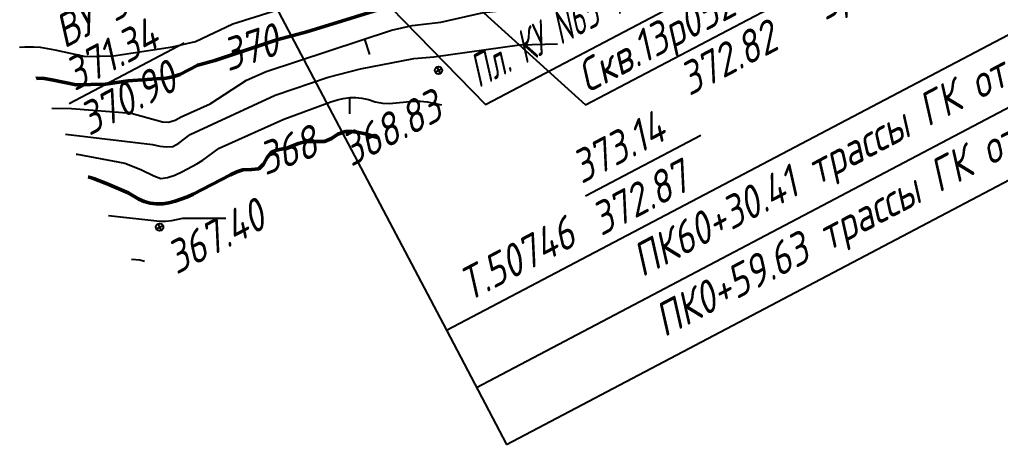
# Model space of a CAD drawing. Extents: x 1519576 to 1520221, y 2185176 to 2185962.
# Drawn here: x 1519671.1 to 1519792.6, y 2185311.6 to 2185364.3 of the extents above; entities that cross this region are included whole.
import ezdxf
from ezdxf.enums import TextEntityAlignment as Align

# ---------------------------------------------------------------- set-up
doc = ezdxf.new("R2010")
doc.units = 0
for name, color, linetype, lineweight in [('ИИ_ГЕОПУНКТ_025', 7, 'Continuous', 25), ('ИИ_ОТМЕТКА_025', 7, 'Continuous', 25), ('ИИ_РЕЛЬЕФ_025', 34, 'Continuous', 25), ('ИИ_РЕЛЬЕФ_050', 34, 'Continuous', 50), ('ИИ_СКВАЖИНА_025', 7, 'Continuous', 25), ('ИИ_ТЕКСТ_025', 7, 'Continuous', 25)]:
    doc.layers.add(name, color=color, linetype=linetype, lineweight=lineweight)
doc.styles.add('VNIPISIMPLEXCUR', font='simplex.shx', dxfattribs={"width": 0.8, "oblique": 15})

# ---------------------------------------------------------------- blocks, each defined once
blk = doc.blocks.new('PICKET')
at = {"color": 0, "linetype": 'Continuous', "lineweight": 25}
for p, q in [((-0.23, 0), (0.23, 0)), ((0, 0.23), (0, -0.23))]:
    blk.add_line(p, q, dxfattribs=at)
blk.add_circle((0, 0), 0.23, dxfattribs=at)
at = {"color": 0, "linetype": 'Continuous', "style": 'VNIPISIMPLEXCUR', "oblique": 15, "width": 0.8}
blk.add_attdef('OTMETKA', (1.25, 0.3), '', height=2, dxfattribs=at)
at = {"color": 8, "linetype": 'Continuous', "style": 'VNIPISIMPLEXCUR', "oblique": 15, "width": 0.8, "flags": 1}
blk.add_attdef('NOMER', (1.25, -2.7), '', height=2, dxfattribs=at)
blk = doc.blocks.new('ИИ050052Р2')
at = {"linetype": 'Continuous', "lineweight": 25}
h = blk.add_hatch(color=0, dxfattribs=at)
edge = h.paths.add_edge_path()
edge.add_arc((0, 0), 0.15, 0, 360)
at = {"color": 0, "linetype": 'Continuous', "lineweight": 25}
for radius in [0.75, 0.15]:
    blk.add_circle((0, 0), radius, dxfattribs=at)
at = {"color": 0, "linetype": 'Continuous', "style": 'VNIPISIMPLEXCUR', "oblique": 15, "width": 0.8}
for tag, p in [('CENTRE', (1.45, 0.7)), ('HEIGHT', (1.45, -2.7))]:
    blk.add_attdef(tag, p, '', height=2, dxfattribs=at)
for tag, p in [('NUMBER', (-2, -1)), ('STATIONING1', (-2, -4.4)), ('STATIONING2', (-2, -7.8)), ('ALPHA', (-2, -11.2))]:
    blk.add_attdef(tag, text='', height=2, dxfattribs=at).set_placement(p, align=Align.RIGHT)
at = {"color": 253, "linetype": 'Continuous', "style": 'VNIPISIMPLEXCUR', "oblique": 15, "width": 0.8, "flags": 1}
blk.add_attdef('NOTE', text='', height=1.6, dxfattribs=at).set_placement((-2, -14), align=Align.RIGHT)
blk = doc.blocks.new('*U14')
at = {"color": 0, "linetype": 'ByBlock', "lineweight": -2}
for points in [[(0, 0), (0, -42.514)], [(0, -42.514), (0, -50.514)], [(0, -42.514), (51.063, -42.514)], [(0, -46.514), (51.063, -46.514)], [(0, -50.514), (51.063, -50.514)]]:
    blk.add_lwpolyline(points, dxfattribs=at)
blk = doc.blocks.new('ИИ053296')
at = {"color": 0, "linetype": 'Continuous', "lineweight": 25}
blk.add_lwpolyline([(0, 0), (1, 0)], dxfattribs=at)
blk = doc.blocks.new('ИИ050052Р')
at = {"linetype": 'Continuous', "lineweight": 25}
h = blk.add_hatch(color=0, dxfattribs=at)
edge = h.paths.add_edge_path()
edge.add_arc((0, 0), 0.15, 0, 360)
at = {"color": 0, "linetype": 'Continuous', "lineweight": 25}
for radius in [0.75, 0.15]:
    blk.add_circle((0, 0), radius, dxfattribs=at)
at = {"color": 0, "linetype": 'Continuous', "style": 'VNIPISIMPLEXCUR', "oblique": 15, "width": 0.8}
for tag, p in [('CENTRE', (1.45, 0.7)), ('HEIGHT', (1.45, -2.7))]:
    blk.add_attdef(tag, p, '', height=2, dxfattribs=at)
for tag, p in [('NUMBER', (-2, -1)), ('STATIONING', (-2, -4.4)), ('ALPHA', (-2, -7.8))]:
    blk.add_attdef(tag, text='', height=2, dxfattribs=at).set_placement(p, align=Align.RIGHT)
at = {"color": 253, "linetype": 'Continuous', "style": 'VNIPISIMPLEXCUR', "oblique": 15, "width": 0.8, "flags": 1}
blk.add_attdef('NOTE', text='', height=1.6, dxfattribs=at).set_placement((-2, -10.8), align=Align.RIGHT)
blk = doc.blocks.new('ИИ25001')
at = {"linetype": 'Continuous'}
h = blk.add_hatch(color=0, dxfattribs=at)
edge = h.paths.add_edge_path()
edge.add_arc((0, 0), 0.5, 0, 360)
at = {"color": 0, "linetype": 'Continuous'}
for radius in [1, 0.5]:
    blk.add_circle((0, 0), radius, dxfattribs=at)
at = {"color": 0, "style": 'VNIPISIMPLEXCUR', "oblique": 15, "width": 0.8}
for tag, p in [('NUMBER', (2, 0.7)), ('STS', (14.218, 0.7)), ('EGWL', (38.317, 0.7)), ('TFS', (19.079, -1)), ('HEIGHT', (2, -2.7)), ('FS', (14.218, -2.7)), ('AGWL', (36.594, -2.7))]:
    blk.add_attdef(tag, p, '', height=2, dxfattribs=at)
at = {"color": 253, "style": 'VNIPISIMPLEXCUR', "oblique": 15, "width": 0.8, "flags": 1}
for tag, p in [('DATE', (-2.5, -0.8)), ('NOTE1', (-2.5, -3.2)), ('NOTE2', (-2.5, -5.6))]:
    blk.add_attdef(tag, text='', height=1.6, dxfattribs=at).set_placement(p, align=Align.RIGHT)

msp = doc.modelspace()

# ---------------------------------------------------------------- linework, layer by layer
at = {"layer": 'ИИ_ГЕОПУНКТ_025'}
for points in [[(1519677.196, 2185353.877), (1519691.445, 2185361.384)], [(1519741.188, 2185342.431), (1519755.451, 2185349.946)]]:
    msp.add_lwpolyline(points, dxfattribs=at)
at = {"layer": 'ИИ_РЕЛЬЕФ_025'}
for points, elevation in [([(1519671.067, 2185360.865), (1519671.706, 2185360.913), (1519672.778, 2185360.912), (1519673.615, 2185360.843), (1519675.432, 2185360.535), (1519679.239, 2185359.716), (1519682.689, 2185359.769), (1519690.001, 2185360.894), (1519692.846, 2185361.56), (1519697.484, 2185363.774), (1519706.568, 2185366.6)], 370.5), ([(1519675.058, 2185353.289), (1519677.508, 2185353.243), (1519684.895, 2185352.679), (1519688.753, 2185351.6), (1519689.511, 2185351.548), (1519690.352, 2185351.815), (1519691.069, 2185352.212), (1519694.684, 2185353.852), (1519699.189, 2185356.775), (1519701.632, 2185357.852), (1519717.144, 2185362.978), (1519719.72, 2185363.555), (1519723.24, 2185363.958), (1519728.527, 2185365.162), (1519734.823, 2185365.839), (1519744.04, 2185366.014), (1519746.128, 2185365.732)], 369.5), ([(1519676.76, 2185350.058), (1519687.539, 2185348.779), (1519688.425, 2185348.604), (1519689.28, 2185348.496), (1519690.056, 2185348.558), (1519690.811, 2185348.957), (1519692.199, 2185350.019), (1519702.723, 2185354.889), (1519709.312, 2185357.133), (1519713.299, 2185358.162), (1519719.921, 2185359.463), (1519722.4, 2185359.663), (1519732.989, 2185361.162), (1519737.699, 2185361.291)], 369), ([(1519678.06, 2185347.592), (1519678.218, 2185347.575), (1519684.084, 2185346.464), (1519686.074, 2185345.681), (1519687.707, 2185344.901), (1519688.546, 2185344.572), (1519689.375, 2185344.687), (1519690.3, 2185345.003), (1519691.259, 2185345.443), (1519693.024, 2185346.389), (1519693.779, 2185346.846), (1519695.792, 2185348.322), (1519703.813, 2185351.927), (1519709.616, 2185354.077), (1519710.439, 2185354.327), (1519711.155, 2185354.497), (1519712.024, 2185354.611), (1519712.739, 2185354.609), (1519713.463, 2185354.539), (1519714.278, 2185354.354), (1519715.103, 2185354.091), (1519716.022, 2185353.908), (1519716.883, 2185353.896), (1519719.825, 2185354.164), (1519720.73, 2185354.175), (1519721.565, 2185354.073), (1519723.114, 2185353.743), (1519723.331, 2185353.721)], 368.5), ([(1519682.074, 2185339.971), (1519688.432, 2185339.284), (1519689.127, 2185339.279), (1519689.932, 2185339.36), (1519691.272, 2185339.644), (1519696.603, 2185339.639)], 367.5), ([(1519684.913, 2185334.582), (1519685.942, 2185334.493), (1519686.537, 2185334.337)], 367)]:
    msp.add_lwpolyline(points, dxfattribs=dict(at, elevation=elevation))
at = {"layer": 'ИИ_РЕЛЬЕФ_050'}
for points, elevation in [([(1519673.12, 2185356.968), (1519673.25, 2185356.998), (1519674.108, 2185356.977), (1519675.061, 2185356.831), (1519678.085, 2185356.181), (1519681.69, 2185356.29), (1519684.508, 2185356.693), (1519689.234, 2185356.997), (1519690.053, 2185357.166), (1519690.903, 2185357.466), (1519693.14, 2185358.636), (1519695.244, 2185359.214), (1519702.944, 2185361.764), (1519706.663, 2185362.765), (1519718.172, 2185366.339), (1519720.931, 2185367.091), (1519730.632, 2185369.097), (1519741.945, 2185370.355), (1519745.598, 2185370.515), (1519752.993, 2185369.35)], 370), ([(1519679.54, 2185344.782), (1519680.209, 2185344.582), (1519681.902, 2185343.922), (1519684.531, 2185342.808), (1519685.827, 2185342.013), (1519686.507, 2185341.709), (1519687.235, 2185341.526), (1519687.996, 2185341.439), (1519688.791, 2185341.451), (1519689.541, 2185341.564), (1519690.329, 2185341.766), (1519691.88, 2185342.309), (1519692.573, 2185342.615), (1519697.176, 2185345.012), (1519697.999, 2185345.386), (1519698.741, 2185345.644), (1519699.807, 2185345.676), (1519700.721, 2185345.785), (1519701.27, 2185346.373), (1519701.738, 2185347.183), (1519702.282, 2185347.824), (1519702.912, 2185348.07), (1519704.265, 2185348.358), (1519705.635, 2185348.927), (1519706.35, 2185349.132), (1519707.168, 2185349.163), (1519708.016, 2185349.144), (1519708.861, 2185349.165), (1519709.69, 2185349.55), (1519710.507, 2185350.071), (1519711.436, 2185350.391), (1519712.187, 2185350.399), (1519713.039, 2185350.294), (1519713.94, 2185350.099), (1519714.839, 2185349.838), (1519715.507, 2185349.599)], 368)]:
    msp.add_lwpolyline(points, dxfattribs=dict(at, elevation=elevation))
at = {"layer": 'ИИ_СКВАЖИНА_025', "flags": 128}
msp.add_lwpolyline([(1519692.958, 2185397.435), (1519741.194, 2185353.726), (1519766.378, 2185366.995)], dxfattribs=at)
at = {"layer": 'ИИ_ТЕКСТ_025'}
msp.add_lwpolyline([(1519696.875, 2185386.525), (1519728.776, 2185353.747), (1519754.979, 2185367.553)], dxfattribs=at)

# ---------------------------------------------------------------- block references
at = {"layer": 'ИИ_ГЕОПУНКТ_025', "xscale": 2, "yscale": 2, "zscale": 2, "rotation": 27.78444444444445}
msp.add_blockref('*U14', (1519684.31, 2185400.98), dxfattribs=at)
at = {"layer": 'ИИ_ГЕОПУНКТ_025'}
ref = msp.add_blockref('ИИ050052Р2', (1519684.31, 2185400.98, 372.87), dxfattribs=dict(at, xscale=2, yscale=2, zscale=2, rotation=27.78444444444445))
ref.add_attrib('NUMBER', 'Т.50746', dxfattribs={"layer": '0', "color": 0, "linetype": 'Continuous', "height": 4, "rotation": 27.78444, "style": 'VNIPISIMPLEXCUR', "oblique": 15, "width": 0.8}).set_placement((1519740.281, 2185336.414), align=Align.RIGHT)
ref.add_attrib('CENTRE', '373.14', (1519740.676, 2185343.838, 372.87), dxfattribs={"layer": '0', "color": 0, "linetype": 'Continuous', "height": 4, "rotation": 27.78444, "style": 'VNIPISIMPLEXCUR', "oblique": 15, "width": 0.8})
ref.add_attrib('HEIGHT', '372.87', (1519743.098, 2185337.372, 372.87), dxfattribs={"layer": '0', "color": 0, "linetype": 'Continuous', "height": 4, "rotation": 27.78444, "style": 'VNIPISIMPLEXCUR', "oblique": 15, "width": 0.8})
ref.add_attrib('STATIONING1', 'ПК60+30.41 трассы ГК от пл. Кг N72', dxfattribs={"layer": '0', "color": 0, "linetype": 'Continuous', "height": 4, "rotation": 27.78444, "style": 'VNIPISIMPLEXCUR', "oblique": 15, "width": 0.8}).set_placement((1519815.691, 2185367.857), align=Align.RIGHT)
ref.add_attrib('STATIONING2', 'ПК0+59.63 трассы ГК от пл. Кг N65', dxfattribs={"layer": '0', "color": 0, "linetype": 'Continuous', "height": 4, "rotation": 27.78444, "style": 'VNIPISIMPLEXCUR', "oblique": 15, "width": 0.8}).set_placement((1519817.265, 2185359.79), align=Align.RIGHT)
ref = msp.add_blockref('ИИ050052Р', (1519673.88, 2185367.16, 370.9), dxfattribs=dict(at, xscale=2, yscale=2, zscale=2, rotation=27.78444444444445))
ref.add_attrib('NUMBER', 'ВУ 59069', dxfattribs={"layer": '0', "color": 0, "linetype": 'Continuous', "height": 4, "rotation": 27.78444, "style": 'VNIPISIMPLEXCUR', "oblique": 15, "width": 0.8}).set_placement((1519693.395, 2185369.504), align=Align.RIGHT)
ref.add_attrib('CENTRE', '371.34', (1519677.864, 2185355.341), dxfattribs={"layer": '0', "color": 0, "linetype": 'Continuous', "height": 4, "rotation": 27.78444, "style": 'VNIPISIMPLEXCUR', "oblique": 15, "width": 0.8})
ref.add_attrib('HEIGHT', '370.90', (1519679.671, 2185349.794), dxfattribs={"layer": '0', "color": 0, "linetype": 'Continuous', "height": 4, "rotation": 27.78444, "style": 'VNIPISIMPLEXCUR', "oblique": 15, "width": 0.8})
at = {"layer": 'ИИ_ОТМЕТКА_025'}
ref = msp.add_blockref('PICKET', (1519722.97, 2185357.99, 368.83), dxfattribs=dict(at, xscale=2, yscale=2, zscale=2, rotation=27.78444444444445))
ref.add_attrib('OTMETKA', '368.83', (1519712.134, 2185345.976, 368.83), dxfattribs={"layer": '0', "color": 0, "linetype": 'Continuous', "height": 4, "rotation": 27.78444, "style": 'VNIPISIMPLEXCUR', "oblique": 15, "width": 0.8})
ref = msp.add_blockref('PICKET', (1519688.41, 2185338.55, 367.4), dxfattribs=dict(at, xscale=2, yscale=2, zscale=2, rotation=27.78444444444445))
ref.add_attrib('OTMETKA', '367.40', (1519690.48, 2185332.597, 367.4), dxfattribs={"layer": '0', "color": 0, "linetype": 'Continuous', "height": 4, "rotation": 27.78444, "style": 'VNIPISIMPLEXCUR', "oblique": 15, "width": 0.8})
at = {"layer": 'ИИ_РЕЛЬЕФ_025', "xscale": 2, "yscale": 2, "zscale": 2}
for p, rotation in [((1519713.779, 2185361.866, 369.5), 288.2869488569433), ((1519711.951, 2185354.601, 368.5), 269.2886176669434)]:
    msp.add_blockref('ИИ053296', p, dxfattribs=dict(at, rotation=rotation))
at = {"layer": 'ИИ_СКВАЖИНА_025'}
ref = msp.add_blockref('ИИ25001', (1519692.958, 2185397.435, 372.82), dxfattribs=dict(at, xscale=2, yscale=2, zscale=2, rotation=27.78431639694339))
ref.add_attrib('NUMBER', 'Скв.13р052', (1519741.384, 2185355.095), dxfattribs={"layer": '0', "color": 0, "linetype": 'Continuous', "height": 4, "rotation": 27.78444, "style": 'VNIPISIMPLEXCUR', "oblique": 15, "width": 0.8})
ref.add_attrib('HEIGHT', '372.82', (1519754.036, 2185354.749), dxfattribs={"layer": '0', "color": 0, "linetype": 'Continuous', "height": 4, "rotation": 27.78444, "style": 'VNIPISIMPLEXCUR', "oblique": 15, "width": 0.8})
ref.add_attrib('STS', '3,3', (1519769.071, 2185369.483), dxfattribs={"layer": '0', "color": 0, "linetype": 'Continuous', "height": 4, "rotation": 27.78432, "style": 'VNIPISIMPLEXCUR', "oblique": 15, "width": 0.8})
ref.add_attrib('FS', '3,9', (1519770.849, 2185364.118), dxfattribs={"layer": '0', "color": 0, "linetype": 'Continuous', "height": 4, "rotation": 27.78432, "style": 'VNIPISIMPLEXCUR', "oblique": 15, "width": 0.8})
ref.add_attrib('TFS', 'минус 0,3%%dC', (1519777.713, 2185372.289), dxfattribs={"layer": '0', "color": 0, "linetype": 'Continuous', "height": 4, "rotation": 27.78444, "style": 'VNIPISIMPLEXCUR', "oblique": 15, "width": 0.8})

# ---------------------------------------------------------------- texts
at = {"layer": 'ИИ_РЕЛЬЕФ_025', "style": 'VNIPISIMPLEXCUR', "oblique": 15, "width": 0.8}
for s, rotation, p in [('370', 18.3241, (1519699.54, 2185360.818, 370)), ('368', 20.61574, (1519704.191, 2185348.078, 368))]:
    msp.add_text(s, height=4, rotation=rotation, dxfattribs=at).set_placement(p, align=Align.MIDDLE)
at = {"layer": 'ИИ_ТЕКСТ_025', "style": 'VNIPISIMPLEXCUR', "oblique": 15, "width": 0.6}
msp.add_text('Пл. КУ N65-72', height=4, rotation=27.78444, dxfattribs=at).set_placement((1519727.957, 2185355.741))

doc.saveas('drawing.dxf')
